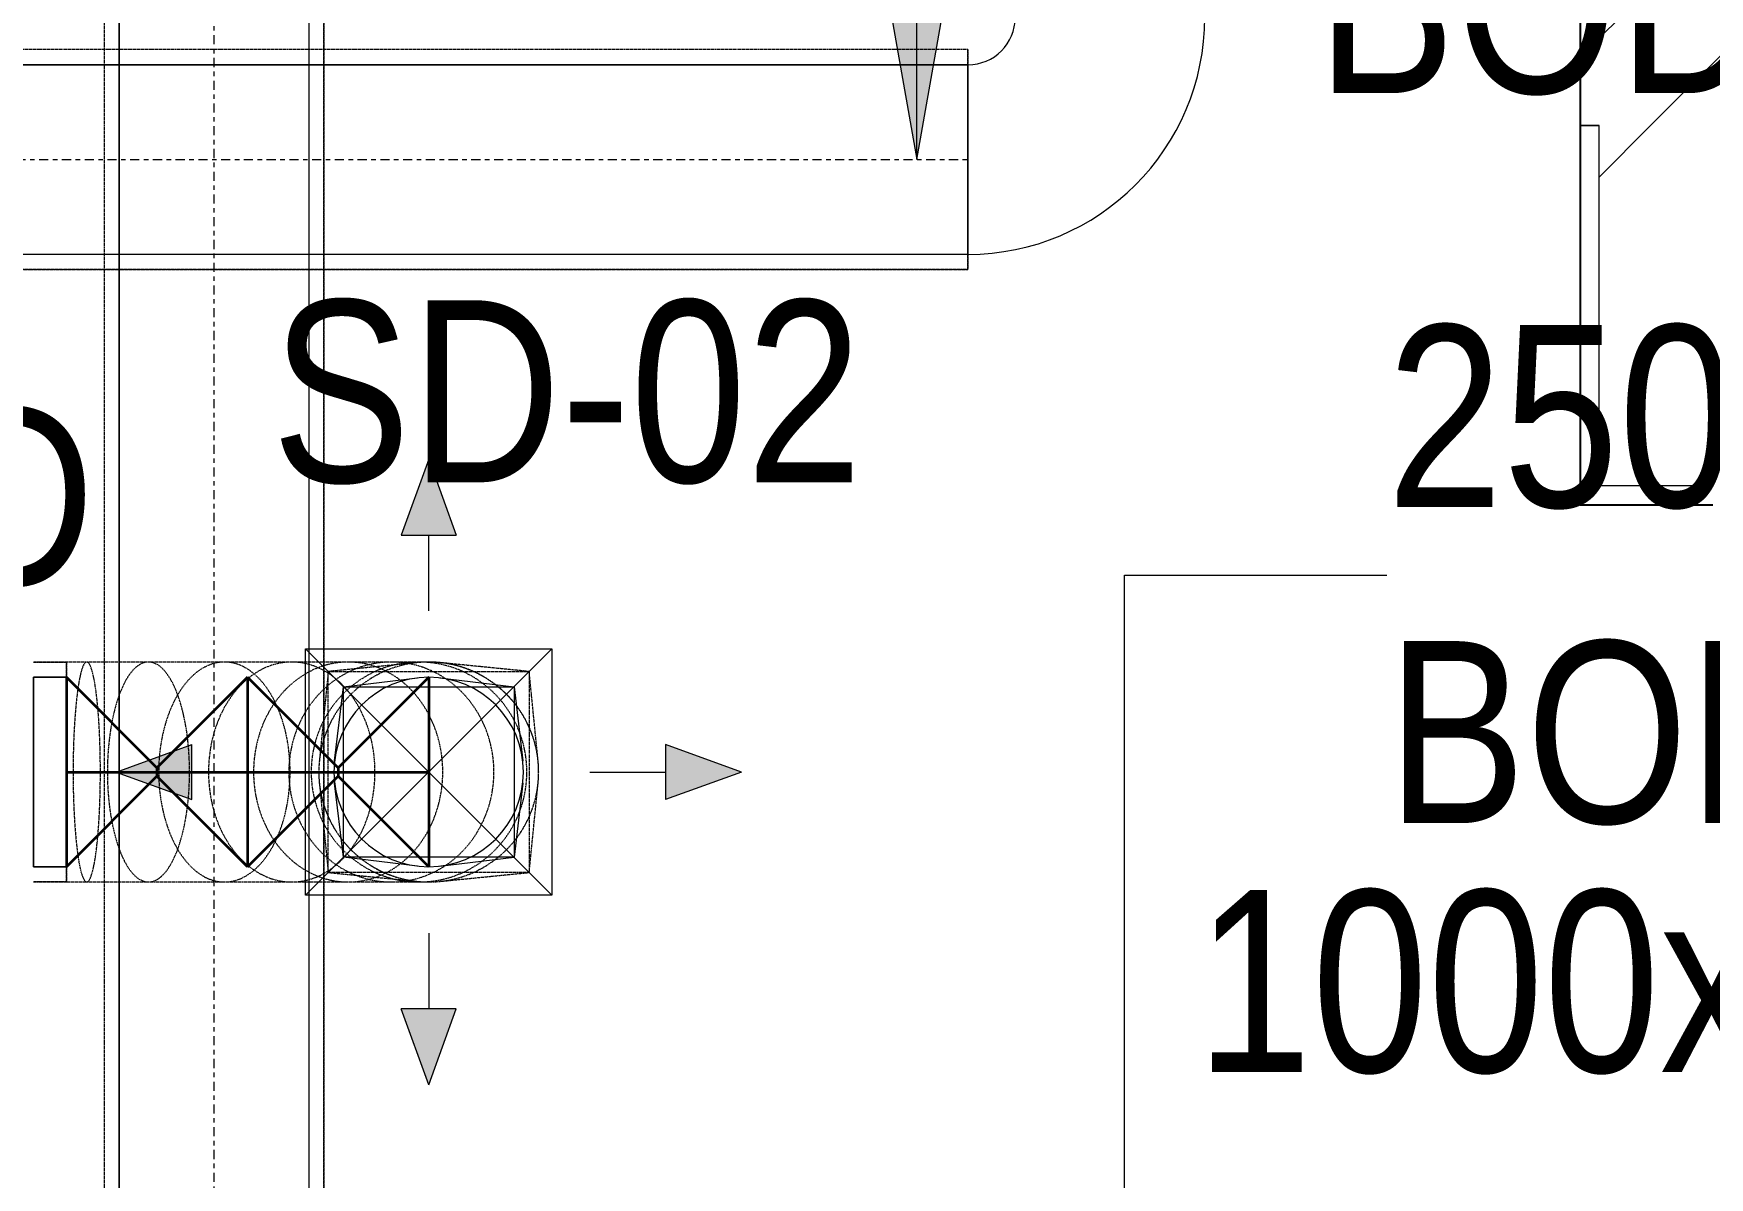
# Model space of a CAD drawing. Header units: inches. Extents: x -83664 to 20107, y -47222 to 19398.
# Drawn here: x -20437 to -18227, y -11577 to -10068 of the extents above; entities that cross this region are included whole.
import ezdxf

# ---------------------------------------------------------------- set-up
doc = ezdxf.new("R2010")
doc.units = ezdxf.units.IN
doc.header["$MEASUREMENT"] = 0
doc.linetypes.add('Center', pattern=[29.999999, 12, -6, 6, -6])
doc.linetypes.add('Hidden 0_50', pattern=[1.0584, 0.5292, -0.5292])
for name, color, linetype, lineweight in [('A-DETL-GENF', 7, 'Continuous', 9), ('A-WALL', 7, 'Continuous', 9), ('A-WALL-PATT', 7, 'Continuous', 25), ('G-ANNO-TEXT', 7, 'Continuous', 9), ('M-HVAC-CDFF', 7, 'Continuous', 9), ('M-HVAC-DUCT-CNTR', 7, 'Center', 9), ('M-HVAC-DUCT-IDEN', 7, 'Continuous', 18)]:
    doc.layers.add(name, color=color, linetype=linetype, lineweight=lineweight)
doc.layers.add('M-HVAC-DUCT', color=7, linetype='Continuous', lineweight=9, true_color=0xffe97f)
doc.layers.add('M-HVAC-DUCT-PATT', color=7, linetype='Continuous', lineweight=35, true_color=0x007f00)
doc.styles.add('Arial Narrow_21', font='ARIALN.TTF', dxfattribs={"height": 240})
pattern_1 = [(45, (0, 0), (-377.1708, 377.1708), []), (45, (0, 571.5), (-377.1708, 377.1708), [])]

# ---------------------------------------------------------------- blocks, each defined once
blk = doc.blocks.new('GCE-AT-Supply Air Rectangular Diffuser - 225x225-V55-FIRST FLOOR AC CONDITIONING LAYOUT - PART A')
at = {"layer": 'A-DETL-GENF', "true_color": 0xff7f00}
for points in [[(36.4, 312.5), (0, 412.5), (-36.4, 312.5)], [(-312.5, 36.4), (-412.5, 0), (-312.5, -36.4)], [(412.5, 0), (312.5, 36.4), (312.5, -36.4), (338.5, -26.9)], [(36.4, -312.5), (-36.4, -312.5), (0, -412.5)]]:
    blk.add_hatch(color=30, dxfattribs=at).paths.add_polyline_path(points)
at = {"layer": 'A-DETL-GENF', "color": 30, "true_color": 0xff7f00}
for p, q in [((0, 412.5), (-36.4, 312.5)), ((0, 412.5), (36.4, 312.5)), ((-36.4, 312.5), (36.4, 312.5)), ((0, 212.5), (0, 312.5)), ((-162.5, -162.5), (162.5, 162.5)), ((-162.5, 162.5), (162.5, -162.5)), ((-162.5, -162.5), (-162.5, 162.5)), ((-162.5, 162.5), (162.5, 162.5)), ((162.5, 162.5), (162.5, -162.5)), ((-412.5, 0), (-312.5, 36.4)), ((-312.5, -36.4), (-312.5, 36.4)), ((312.5, 36.4), (312.5, -36.4)), ((412.5, 0), (312.5, 36.4)), ((212.5, 0), (312.5, 0)), ((-412.5, 0), (-312.5, -36.4)), ((-212.5, 0), (-312.5, 0)), ((412.5, 0), (312.5, -36.4)), ((162.5, -162.5), (-162.5, -162.5)), ((0, -212.5), (0, -312.5)), ((36.4, -312.5), (-36.4, -312.5)), ((0, -412.5), (-36.4, -312.5)), ((0, -412.5), (36.4, -312.5))]:
    blk.add_line(p, q, dxfattribs=at)
blk = doc.blocks.new('M_Rec to Rnd Transition - Angle - 60 Degree-8295568-FIRST FLOOR AC CONDITIONING LAYOUT - PART A')
at = {"layer": 'M-HVAC-DUCT', "color": 30, "true_color": 0xff7f00}
for p, q in [((0, 125), (43.3, 125)), ((43.3, 125), (0, 125)), ((0, 125), (0, -125)), ((0, -125), (0, 125)), ((43.3, 0), (43.3, 125)), ((43.3, 0), (43.3, 125)), ((43.3, -125), (43.3, 0)), ((43.3, -125), (43.3, 0)), ((0, -125), (43.3, -125)), ((43.3, -125), (0, -125))]:
    blk.add_line(p, q, dxfattribs=at)
blk = doc.blocks.new('M_Rectangular to Round Transition - Angle - 45 Degree-8294803-FIRST FLOOR AC CONDITIONING LAYOUT - PART A')
at = {"layer": 'M-HVAC-DUCT', "color": 30, "true_color": 0xff7f00}
for p, q in [((141593.9, 58359.3), (141691.6, 58370.9)), ((141721.1, 58370.9), (141818.9, 58359.3)), ((141582.2, 58261.5), (141593.9, 58359.3)), ((141593.9, 58359.3), (141818.9, 58359.3)), ((141593.9, 58134.3), (141593.9, 58359.3)), ((141818.9, 58359.3), (141830.5, 58261.5)), ((141818.9, 58359.3), (141818.9, 58134.3)), ((141593.9, 58134.3), (141582.2, 58232)), ((141830.5, 58232), (141818.9, 58134.3)), ((141691.6, 58122.6), (141593.9, 58134.3)), ((141818.9, 58134.3), (141593.9, 58134.3)), ((141721.1, 58122.6), (141818.9, 58134.3))]:
    blk.add_line(p, q, dxfattribs=at)
for start, end in [(90, 180), (0, 90), (180, 270), (270, 0)]:
    blk.add_arc((141706.4, 58246.8), 125, start, end, dxfattribs=at)
blk = doc.blocks.new('M_Rec Elbow - Radius - 0_75W-7691717-FIRST FLOOR AC CONDITIONING LAYOUT - PART A')
at = {"layer": 'M-HVAC-DUCT', "color": 30, "true_color": 0xff7f00}
for p, q in [((-125, 187.5), (125, 187.5)), ((125, 187.5), (-125, 187.5)), ((-187.5, 125), (-187.5, -125)), ((-187.5, -125), (-187.5, 125))]:
    blk.add_line(p, q, dxfattribs=at)
for radius in [62.5, 62.5, 312.5, 312.5]:
    blk.add_arc((-187.5, 187.5), radius, 270, 0, dxfattribs=at)
blk = doc.blocks.new('TEMW-SMBZ-HO-BM-HVAC-00002_rvt-1-FIRST FLOOR AC CONDITIONING LAYOUT - PART A')
at = {"layer": 'M-HVAC-DUCT', "color": 6, "linetype": 'Hidden 0_50', "true_color": 0xff00ff}
for p, q in [((131112.4, 90584.2), (131112.4, 86429.8)), ((131112.4, 90584.2), (131112.4, 86429.8)), ((131402.4, 86429.8), (131402.4, 90584.2)), ((131402.4, 90584.2), (131402.4, 86429.8))]:
    blk.add_line(p, q, dxfattribs=at)
at = {"layer": 'M-HVAC-DUCT', "color": 6, "true_color": 0xff00ff}
for p, q in [((131132.4, 86429.8), (131132.4, 90584.2)), ((131132.4, 90584.2), (131132.4, 86429.8)), ((131382.4, 90584.2), (131382.4, 86429.8)), ((131382.4, 90584.2), (131382.4, 86429.8))]:
    blk.add_line(p, q, dxfattribs=at)
at = {"layer": 'M-HVAC-DUCT', "color": 30, "linetype": 'Hidden 0_50', "true_color": 0xff7f00}
for p, q in [((132251.8, 88282.8), (130426.8, 88282.8)), ((132251.8, 88282.8), (130426.8, 88282.8)), ((132251.8, 87992.8), (132251.8, 88282.8)), ((132251.8, 88282.8), (132251.8, 87992.8)), ((130426.8, 87992.8), (132251.8, 87992.8)), ((132251.8, 87992.8), (130426.8, 87992.8)), ((131019.3, 87475.2), (131062.6, 87475.2)), ((131062.6, 87475.2), (131019.3, 87475.2)), ((131089.5, 87475.2), (131062.6, 87475.2)), ((131062.6, 87475.2), (131062.6, 87185.2)), ((131062.6, 87475.2), (131062.6, 87185.2)), ((131062.6, 87330.2), (131062.6, 87475.2)), ((131062.6, 87330.2), (131062.6, 87475.2)), ((131170.9, 87475.2), (131089.5, 87475.2)), ((131271.1, 87475.2), (131170.9, 87475.2)), ((131359.9, 87475.2), (131271.1, 87475.2)), ((131434.4, 87475.2), (131359.9, 87475.2)), ((131408.1, 87462.7), (131396.3, 87344.6)), ((131526.2, 87474.5), (131408.1, 87462.7)), ((131408.1, 87197.7), (131408.1, 87462.7)), ((131408.1, 87462.7), (131673.1, 87462.7)), ((131491.3, 87475.2), (131434.4, 87475.2)), ((131527.8, 87475.2), (131491.3, 87475.2)), ((131540.6, 87475.2), (131527.8, 87475.2)), ((131673.1, 87462.7), (131555, 87474.5)), ((131684.9, 87344.6), (131673.1, 87462.7)), ((131673.1, 87462.7), (131673.1, 87197.7)), ((131062.6, 87185.2), (131062.6, 87330.2)), ((131062.6, 87185.2), (131062.6, 87330.2)), ((131396.3, 87315.8), (131408.1, 87197.7)), ((131673.1, 87197.7), (131684.9, 87315.8)), ((131408.1, 87197.7), (131526.2, 87185.9)), ((131673.1, 87197.7), (131408.1, 87197.7)), ((131555, 87185.9), (131673.1, 87197.7)), ((131019.3, 87185.2), (131062.6, 87185.2)), ((131062.6, 87185.2), (131019.3, 87185.2)), ((131062.6, 87185.2), (131089.5, 87185.2)), ((131089.5, 87185.2), (131170.9, 87185.2)), ((131170.9, 87185.2), (131271.1, 87185.2)), ((131271.1, 87185.2), (131359.9, 87185.2)), ((131359.9, 87185.2), (131434.4, 87185.2)), ((131434.4, 87185.2), (131491.3, 87185.2)), ((131491.3, 87185.2), (131527.8, 87185.2)), ((131527.8, 87185.2), (131540.6, 87185.2))]:
    blk.add_line(p, q, dxfattribs=at)
at = {"layer": 'M-HVAC-DUCT', "color": 30, "true_color": 0xff7f00}
for p, q in [((130426.8, 88262.8), (132251.8, 88262.8)), ((132251.8, 88262.8), (130426.8, 88262.8)), ((132251.8, 88262.8), (132251.8, 88012.8)), ((132251.8, 88012.8), (132251.8, 88262.8)), ((132251.8, 88012.8), (130426.8, 88012.8)), ((132251.8, 88012.8), (130426.8, 88012.8))]:
    blk.add_line(p, q, dxfattribs=at)
at = {"layer": 'M-HVAC-DUCT', "color": 30, "linetype": 'Hidden 0_50', "true_color": 0xff7f00}
for start, end in [(90, 270), (90, 180), (270, 90), (0, 90), (180, 270), (270, 0)]:
    blk.add_arc((131540.6, 87330.2), 145, start, end, dxfattribs=at)
for points in [[(131089.5, 87475.2), (131087.9, 87475.2), (131084.8, 87471.9), (131080.4, 87457.2), (131076.7, 87433.9), (131073.8, 87403.5), (131071.9, 87368.1), (131071.3, 87330.2), (131071.9, 87292.2), (131073.8, 87256.9), (131076.7, 87226.5), (131080.4, 87203.2), (131084.8, 87188.5), (131087.9, 87185.2), (131089.5, 87185.2)], [(131089.5, 87185.2), (131091.1, 87185.2), (131094.2, 87188.5), (131098.6, 87203.2), (131102.4, 87226.5), (131105.3, 87256.9), (131107.1, 87292.2), (131107.7, 87330.2), (131107.1, 87368.1), (131105.3, 87403.5), (131102.4, 87433.9), (131098.6, 87457.2), (131094.2, 87471.9), (131091.1, 87475.2), (131089.5, 87475.2)], [(131170.9, 87475.2), (131166.2, 87475.2), (131156.8, 87471.9), (131143.5, 87457.2), (131132.2, 87433.9), (131123.5, 87403.5), (131118, 87368.1), (131116.1, 87330.2), (131118, 87292.2), (131123.5, 87256.9), (131132.2, 87226.5), (131143.5, 87203.2), (131156.8, 87188.5), (131166.2, 87185.2), (131170.9, 87185.2)], [(131170.9, 87185.2), (131175.7, 87185.2), (131185.1, 87188.5), (131198.3, 87203.2), (131209.7, 87226.5), (131218.4, 87256.9), (131223.9, 87292.2), (131225.7, 87330.2), (131223.9, 87368.1), (131218.4, 87403.5), (131209.7, 87433.9), (131198.3, 87457.2), (131185.1, 87471.9), (131175.7, 87475.2), (131170.9, 87475.2)], [(131271.1, 87475.2), (131263.5, 87475.2), (131248.4, 87471.9), (131227.3, 87457.2), (131209.1, 87433.9), (131195.2, 87403.5), (131186.4, 87368.1), (131183.4, 87330.2), (131186.4, 87292.2), (131195.2, 87256.9), (131209.1, 87226.5), (131227.3, 87203.2), (131248.4, 87188.5), (131263.5, 87185.2), (131271.1, 87185.2)], [(131359.9, 87475.2), (131350.3, 87475.2), (131331.2, 87471.9), (131304.4, 87457.2), (131281.4, 87433.9), (131263.7, 87403.5), (131252.6, 87368.1), (131248.9, 87330.2), (131252.6, 87292.2), (131263.7, 87256.9), (131281.4, 87226.5), (131304.4, 87203.2), (131331.2, 87188.5), (131350.3, 87185.2), (131359.9, 87185.2)], [(131271.1, 87185.2), (131278.7, 87185.2), (131293.8, 87188.5), (131314.9, 87203.2), (131333.1, 87226.5), (131347, 87256.9), (131355.8, 87292.2), (131358.7, 87330.2), (131355.8, 87368.1), (131347, 87403.5), (131333.1, 87433.9), (131314.9, 87457.2), (131293.8, 87471.9), (131278.7, 87475.2), (131271.1, 87475.2)], [(131434.4, 87475.2), (131423.4, 87475.2), (131401.7, 87471.9), (131371.2, 87457.2), (131345.1, 87433.9), (131325, 87403.5), (131312.4, 87368.1), (131308.1, 87330.2), (131312.4, 87292.2), (131325, 87256.9), (131345.1, 87226.5), (131371.2, 87203.2), (131401.7, 87188.5), (131423.4, 87185.2), (131434.4, 87185.2)], [(131491.3, 87475.2), (131479.5, 87475.2), (131455.9, 87471.9), (131422.9, 87457.2), (131394.5, 87433.9), (131372.8, 87403.5), (131359.1, 87368.1), (131354.5, 87330.2), (131359.1, 87292.2), (131372.8, 87256.9), (131394.5, 87226.5), (131422.9, 87203.2), (131455.9, 87188.5), (131479.5, 87185.2), (131491.3, 87185.2)], [(131359.9, 87185.2), (131369.5, 87185.2), (131388.6, 87188.5), (131415.4, 87203.2), (131438.4, 87226.5), (131456.1, 87256.9), (131467.2, 87292.2), (131471, 87330.2), (131467.2, 87368.1), (131456.1, 87403.5), (131438.4, 87433.9), (131415.4, 87457.2), (131388.6, 87471.9), (131369.5, 87475.2), (131359.9, 87475.2)], [(131527.8, 87475.2), (131515.3, 87475.2), (131490.5, 87471.9), (131455.8, 87457.2), (131426, 87433.9), (131403.1, 87403.5), (131388.8, 87368.1), (131383.9, 87330.2), (131388.8, 87292.2), (131403.1, 87256.9), (131426, 87226.5), (131455.8, 87203.2), (131490.5, 87188.5), (131515.3, 87185.2), (131527.8, 87185.2)], [(131540.6, 87475.2), (131527.9, 87475.2), (131502.6, 87471.9), (131467.3, 87457.2), (131436.9, 87433.9), (131413.6, 87403.5), (131398.9, 87368.1), (131393.9, 87330.2), (131398.9, 87292.2), (131413.6, 87256.9), (131436.9, 87226.5), (131467.3, 87203.2), (131502.6, 87188.5), (131527.9, 87185.2), (131540.6, 87185.2)], [(131434.4, 87185.2), (131445.3, 87185.2), (131467, 87188.5), (131497.5, 87203.2), (131523.7, 87226.5), (131543.7, 87256.9), (131556.3, 87292.2), (131560.6, 87330.2), (131556.3, 87368.1), (131543.7, 87403.5), (131523.7, 87433.9), (131497.5, 87457.2), (131467, 87471.9), (131445.3, 87475.2), (131434.4, 87475.2)], [(131491.3, 87185.2), (131503.1, 87185.2), (131526.8, 87188.5), (131559.8, 87203.2), (131588.1, 87226.5), (131609.9, 87256.9), (131623.5, 87292.2), (131628.2, 87330.2), (131623.5, 87368.1), (131609.9, 87403.5), (131588.1, 87433.9), (131559.8, 87457.2), (131526.8, 87471.9), (131503.1, 87475.2), (131491.3, 87475.2)], [(131527.8, 87185.2), (131540.2, 87185.2), (131565, 87188.5), (131599.7, 87203.2), (131629.5, 87226.5), (131652.4, 87256.9), (131666.8, 87292.2), (131671.7, 87330.2), (131666.8, 87368.1), (131652.4, 87403.5), (131629.5, 87433.9), (131599.7, 87457.2), (131565, 87471.9), (131540.2, 87475.2), (131527.8, 87475.2)], [(131540.6, 87185.2), (131553.3, 87185.2), (131578.6, 87188.5), (131613.9, 87203.2), (131644.3, 87226.5), (131667.6, 87256.9), (131682.3, 87292.2), (131687.3, 87330.2), (131682.3, 87368.1), (131667.6, 87403.5), (131644.3, 87433.9), (131613.9, 87457.2), (131578.6, 87471.9), (131553.3, 87475.2), (131540.6, 87475.2)]]:
    blk.add_open_spline(points, degree=3, dxfattribs=at)
at = {"layer": 'M-HVAC-DUCT-CNTR', "color": 6, "true_color": 0xff00ff}
blk.add_line((131257.4, 86429.8), (131257.4, 90584.2), dxfattribs=at)
at = {"layer": 'M-HVAC-DUCT-CNTR', "color": 30, "true_color": 0xff7f00}
blk.add_line((130426.8, 88137.8), (132251.8, 88137.8), dxfattribs=at)
at = {"layer": 'M-HVAC-DUCT-CNTR', "color": 30, "linetype": 'Continuous', "lineweight": 35, "true_color": 0xff7f00}
blk.add_open_spline([(131062.6, 87330.2), (131322.7, 87330.2), (131540.6, 87330.2), (131540.6, 87330.2)], degree=3, dxfattribs=at)
at = {"layer": 'M-HVAC-DUCT-PATT', "color": 30, "true_color": 0xff7f00}
for p, q in [((131062.6, 87455.2), (131182.1, 87335.7)), ((131062.6, 87455.2), (131062.6, 87205.2)), ((131062.6, 87455.2), (131062.6, 87205.2)), ((131301.6, 87455.2), (131182.1, 87335.7)), ((131301.6, 87455.2), (131421.1, 87335.7)), ((131301.6, 87455.2), (131301.6, 87205.2)), ((131301.6, 87455.2), (131301.6, 87205.2)), ((131540.6, 87455.2), (131421.1, 87335.7)), ((131540.6, 87455.2), (131540.6, 87205.2)), ((131062.6, 87205.2), (131182.1, 87324.7)), ((131182.1, 87335.7), (131182.1, 87324.7)), ((131301.6, 87205.2), (131182.1, 87324.7)), ((131301.6, 87205.2), (131421.1, 87324.7)), ((131421.1, 87335.7), (131421.1, 87324.7)), ((131540.6, 87205.2), (131421.1, 87324.7))]:
    blk.add_line(p, q, dxfattribs=at)
at = {"layer": 'M-HVAC-CDFF', "color": 6, "linetype": 'Hidden 0_50', "lineweight": 9, "true_color": 0xff00ff}
blk.add_blockref('GCE-AT-Supply Air Rectangular Diffuser - 225x225-V55-FIRST FLOOR AC CONDITIONING LAYOUT - PART A', (131540.6, 87330.2), dxfattribs=at)
at = {"layer": 'M-HVAC-DUCT', "color": 6, "linetype": 'Hidden 0_50', "lineweight": 9, "true_color": 0xff00ff}
for name, p in [('M_Rec Elbow - Radius - 0_75W-7691717-FIRST FLOOR AC CONDITIONING LAYOUT - PART A', (132439.3, 88137.8)), ('M_Rec to Rnd Transition - Angle - 60 Degree-8295568-FIRST FLOOR AC CONDITIONING LAYOUT - PART A', (131019.3, 87330.2)), ('M_Rectangular to Round Transition - Angle - 45 Degree-8294803-FIRST FLOOR AC CONDITIONING LAYOUT - PART A', (-10165.8, 29083.4))]:
    blk.add_blockref(name, p, dxfattribs=at)
blk = doc.blocks.new('TEMW-SMBZ-HO-BM-HVAC-00002_rvt-2-FIRST FLOOR AC CONDITIONING LAYOUT - PART A')
at = {"layer": 'M-HVAC-DUCT', "color": 6, "linetype": 'Hidden 0_50', "true_color": 0xff00ff}
for p, q in [((131112.4, 90584.2), (131112.4, 86429.8)), ((131112.4, 90584.2), (131112.4, 86429.8)), ((131402.4, 86429.8), (131402.4, 90584.2)), ((131402.4, 90584.2), (131402.4, 86429.8))]:
    blk.add_line(p, q, dxfattribs=at)
at = {"layer": 'M-HVAC-DUCT', "color": 6, "true_color": 0xff00ff}
for p, q in [((131132.4, 86429.8), (131132.4, 90584.2)), ((131132.4, 90584.2), (131132.4, 86429.8)), ((131382.4, 90584.2), (131382.4, 86429.8)), ((131382.4, 90584.2), (131382.4, 86429.8))]:
    blk.add_line(p, q, dxfattribs=at)
at = {"layer": 'M-HVAC-DUCT', "color": 30, "linetype": 'Hidden 0_50', "true_color": 0xff7f00}
for p, q in [((132251.8, 88282.8), (130426.8, 88282.8)), ((132251.8, 88282.8), (130426.8, 88282.8)), ((132251.8, 87992.8), (132251.8, 88282.8)), ((132251.8, 88282.8), (132251.8, 87992.8)), ((130426.8, 87992.8), (132251.8, 87992.8)), ((132251.8, 87992.8), (130426.8, 87992.8)), ((131019.3, 87475.2), (131062.6, 87475.2)), ((131062.6, 87475.2), (131019.3, 87475.2)), ((131089.5, 87475.2), (131062.6, 87475.2)), ((131062.6, 87475.2), (131062.6, 87185.2)), ((131062.6, 87475.2), (131062.6, 87185.2)), ((131062.6, 87330.2), (131062.6, 87475.2)), ((131062.6, 87330.2), (131062.6, 87475.2)), ((131170.9, 87475.2), (131089.5, 87475.2)), ((131271.1, 87475.2), (131170.9, 87475.2)), ((131359.9, 87475.2), (131271.1, 87475.2)), ((131434.4, 87475.2), (131359.9, 87475.2)), ((131408.1, 87462.7), (131396.3, 87344.6)), ((131526.2, 87474.5), (131408.1, 87462.7)), ((131408.1, 87197.7), (131408.1, 87462.7)), ((131408.1, 87462.7), (131673.1, 87462.7)), ((131491.3, 87475.2), (131434.4, 87475.2)), ((131527.8, 87475.2), (131491.3, 87475.2)), ((131540.6, 87475.2), (131527.8, 87475.2)), ((131673.1, 87462.7), (131555, 87474.5)), ((131684.9, 87344.6), (131673.1, 87462.7)), ((131673.1, 87462.7), (131673.1, 87197.7)), ((131062.6, 87185.2), (131062.6, 87330.2)), ((131062.6, 87185.2), (131062.6, 87330.2)), ((131396.3, 87315.8), (131408.1, 87197.7)), ((131673.1, 87197.7), (131684.9, 87315.8)), ((131408.1, 87197.7), (131526.2, 87185.9)), ((131673.1, 87197.7), (131408.1, 87197.7)), ((131555, 87185.9), (131673.1, 87197.7)), ((131019.3, 87185.2), (131062.6, 87185.2)), ((131062.6, 87185.2), (131019.3, 87185.2)), ((131062.6, 87185.2), (131089.5, 87185.2)), ((131089.5, 87185.2), (131170.9, 87185.2)), ((131170.9, 87185.2), (131271.1, 87185.2)), ((131271.1, 87185.2), (131359.9, 87185.2)), ((131359.9, 87185.2), (131434.4, 87185.2)), ((131434.4, 87185.2), (131491.3, 87185.2)), ((131491.3, 87185.2), (131527.8, 87185.2)), ((131527.8, 87185.2), (131540.6, 87185.2))]:
    blk.add_line(p, q, dxfattribs=at)
at = {"layer": 'M-HVAC-DUCT', "color": 30, "true_color": 0xff7f00}
for p, q in [((130426.8, 88262.8), (132251.8, 88262.8)), ((132251.8, 88262.8), (130426.8, 88262.8)), ((132251.8, 88262.8), (132251.8, 88012.8)), ((132251.8, 88012.8), (132251.8, 88262.8)), ((132251.8, 88012.8), (130426.8, 88012.8)), ((132251.8, 88012.8), (130426.8, 88012.8))]:
    blk.add_line(p, q, dxfattribs=at)
at = {"layer": 'M-HVAC-DUCT', "color": 30, "linetype": 'Hidden 0_50', "true_color": 0xff7f00}
for start, end in [(90, 270), (90, 180), (270, 90), (0, 90), (180, 270), (270, 0)]:
    blk.add_arc((131540.6, 87330.2), 145, start, end, dxfattribs=at)
for points in [[(131089.5, 87475.2), (131087.9, 87475.2), (131084.8, 87471.9), (131080.4, 87457.2), (131076.7, 87433.9), (131073.8, 87403.5), (131071.9, 87368.1), (131071.3, 87330.2), (131071.9, 87292.2), (131073.8, 87256.9), (131076.7, 87226.5), (131080.4, 87203.2), (131084.8, 87188.5), (131087.9, 87185.2), (131089.5, 87185.2)], [(131089.5, 87185.2), (131091.1, 87185.2), (131094.2, 87188.5), (131098.6, 87203.2), (131102.4, 87226.5), (131105.3, 87256.9), (131107.1, 87292.2), (131107.7, 87330.2), (131107.1, 87368.1), (131105.3, 87403.5), (131102.4, 87433.9), (131098.6, 87457.2), (131094.2, 87471.9), (131091.1, 87475.2), (131089.5, 87475.2)], [(131170.9, 87475.2), (131166.2, 87475.2), (131156.8, 87471.9), (131143.5, 87457.2), (131132.2, 87433.9), (131123.5, 87403.5), (131118, 87368.1), (131116.1, 87330.2), (131118, 87292.2), (131123.5, 87256.9), (131132.2, 87226.5), (131143.5, 87203.2), (131156.8, 87188.5), (131166.2, 87185.2), (131170.9, 87185.2)], [(131170.9, 87185.2), (131175.7, 87185.2), (131185.1, 87188.5), (131198.3, 87203.2), (131209.7, 87226.5), (131218.4, 87256.9), (131223.9, 87292.2), (131225.7, 87330.2), (131223.9, 87368.1), (131218.4, 87403.5), (131209.7, 87433.9), (131198.3, 87457.2), (131185.1, 87471.9), (131175.7, 87475.2), (131170.9, 87475.2)], [(131271.1, 87475.2), (131263.5, 87475.2), (131248.4, 87471.9), (131227.3, 87457.2), (131209.1, 87433.9), (131195.2, 87403.5), (131186.4, 87368.1), (131183.4, 87330.2), (131186.4, 87292.2), (131195.2, 87256.9), (131209.1, 87226.5), (131227.3, 87203.2), (131248.4, 87188.5), (131263.5, 87185.2), (131271.1, 87185.2)], [(131359.9, 87475.2), (131350.3, 87475.2), (131331.2, 87471.9), (131304.4, 87457.2), (131281.4, 87433.9), (131263.7, 87403.5), (131252.6, 87368.1), (131248.9, 87330.2), (131252.6, 87292.2), (131263.7, 87256.9), (131281.4, 87226.5), (131304.4, 87203.2), (131331.2, 87188.5), (131350.3, 87185.2), (131359.9, 87185.2)], [(131271.1, 87185.2), (131278.7, 87185.2), (131293.8, 87188.5), (131314.9, 87203.2), (131333.1, 87226.5), (131347, 87256.9), (131355.8, 87292.2), (131358.7, 87330.2), (131355.8, 87368.1), (131347, 87403.5), (131333.1, 87433.9), (131314.9, 87457.2), (131293.8, 87471.9), (131278.7, 87475.2), (131271.1, 87475.2)], [(131434.4, 87475.2), (131423.4, 87475.2), (131401.7, 87471.9), (131371.2, 87457.2), (131345.1, 87433.9), (131325, 87403.5), (131312.4, 87368.1), (131308.1, 87330.2), (131312.4, 87292.2), (131325, 87256.9), (131345.1, 87226.5), (131371.2, 87203.2), (131401.7, 87188.5), (131423.4, 87185.2), (131434.4, 87185.2)], [(131491.3, 87475.2), (131479.5, 87475.2), (131455.9, 87471.9), (131422.9, 87457.2), (131394.5, 87433.9), (131372.8, 87403.5), (131359.1, 87368.1), (131354.5, 87330.2), (131359.1, 87292.2), (131372.8, 87256.9), (131394.5, 87226.5), (131422.9, 87203.2), (131455.9, 87188.5), (131479.5, 87185.2), (131491.3, 87185.2)], [(131359.9, 87185.2), (131369.5, 87185.2), (131388.6, 87188.5), (131415.4, 87203.2), (131438.4, 87226.5), (131456.1, 87256.9), (131467.2, 87292.2), (131471, 87330.2), (131467.2, 87368.1), (131456.1, 87403.5), (131438.4, 87433.9), (131415.4, 87457.2), (131388.6, 87471.9), (131369.5, 87475.2), (131359.9, 87475.2)], [(131527.8, 87475.2), (131515.3, 87475.2), (131490.5, 87471.9), (131455.8, 87457.2), (131426, 87433.9), (131403.1, 87403.5), (131388.8, 87368.1), (131383.9, 87330.2), (131388.8, 87292.2), (131403.1, 87256.9), (131426, 87226.5), (131455.8, 87203.2), (131490.5, 87188.5), (131515.3, 87185.2), (131527.8, 87185.2)], [(131540.6, 87475.2), (131527.9, 87475.2), (131502.6, 87471.9), (131467.3, 87457.2), (131436.9, 87433.9), (131413.6, 87403.5), (131398.9, 87368.1), (131393.9, 87330.2), (131398.9, 87292.2), (131413.6, 87256.9), (131436.9, 87226.5), (131467.3, 87203.2), (131502.6, 87188.5), (131527.9, 87185.2), (131540.6, 87185.2)], [(131434.4, 87185.2), (131445.3, 87185.2), (131467, 87188.5), (131497.5, 87203.2), (131523.7, 87226.5), (131543.7, 87256.9), (131556.3, 87292.2), (131560.6, 87330.2), (131556.3, 87368.1), (131543.7, 87403.5), (131523.7, 87433.9), (131497.5, 87457.2), (131467, 87471.9), (131445.3, 87475.2), (131434.4, 87475.2)], [(131491.3, 87185.2), (131503.1, 87185.2), (131526.8, 87188.5), (131559.8, 87203.2), (131588.1, 87226.5), (131609.9, 87256.9), (131623.5, 87292.2), (131628.2, 87330.2), (131623.5, 87368.1), (131609.9, 87403.5), (131588.1, 87433.9), (131559.8, 87457.2), (131526.8, 87471.9), (131503.1, 87475.2), (131491.3, 87475.2)], [(131527.8, 87185.2), (131540.2, 87185.2), (131565, 87188.5), (131599.7, 87203.2), (131629.5, 87226.5), (131652.4, 87256.9), (131666.8, 87292.2), (131671.7, 87330.2), (131666.8, 87368.1), (131652.4, 87403.5), (131629.5, 87433.9), (131599.7, 87457.2), (131565, 87471.9), (131540.2, 87475.2), (131527.8, 87475.2)], [(131540.6, 87185.2), (131553.3, 87185.2), (131578.6, 87188.5), (131613.9, 87203.2), (131644.3, 87226.5), (131667.6, 87256.9), (131682.3, 87292.2), (131687.3, 87330.2), (131682.3, 87368.1), (131667.6, 87403.5), (131644.3, 87433.9), (131613.9, 87457.2), (131578.6, 87471.9), (131553.3, 87475.2), (131540.6, 87475.2)]]:
    blk.add_open_spline(points, degree=3, dxfattribs=at)
at = {"layer": 'M-HVAC-DUCT-CNTR', "color": 6, "true_color": 0xff00ff}
blk.add_line((131257.4, 86429.8), (131257.4, 90584.2), dxfattribs=at)
at = {"layer": 'M-HVAC-DUCT-CNTR', "color": 30, "true_color": 0xff7f00}
blk.add_line((130426.8, 88137.8), (132251.8, 88137.8), dxfattribs=at)
at = {"layer": 'M-HVAC-DUCT-CNTR', "color": 30, "linetype": 'Continuous', "lineweight": 35, "true_color": 0xff7f00}
blk.add_open_spline([(131062.6, 87330.2), (131322.7, 87330.2), (131540.6, 87330.2), (131540.6, 87330.2)], degree=3, dxfattribs=at)
at = {"layer": 'M-HVAC-DUCT-PATT', "color": 30, "true_color": 0xff7f00}
for p, q in [((131062.6, 87455.2), (131182.1, 87335.7)), ((131062.6, 87455.2), (131062.6, 87205.2)), ((131062.6, 87455.2), (131062.6, 87205.2)), ((131301.6, 87455.2), (131182.1, 87335.7)), ((131301.6, 87455.2), (131421.1, 87335.7)), ((131301.6, 87455.2), (131301.6, 87205.2)), ((131301.6, 87455.2), (131301.6, 87205.2)), ((131540.6, 87455.2), (131421.1, 87335.7)), ((131540.6, 87455.2), (131540.6, 87205.2)), ((131062.6, 87205.2), (131182.1, 87324.7)), ((131182.1, 87335.7), (131182.1, 87324.7)), ((131301.6, 87205.2), (131182.1, 87324.7)), ((131301.6, 87205.2), (131421.1, 87324.7)), ((131421.1, 87335.7), (131421.1, 87324.7)), ((131540.6, 87205.2), (131421.1, 87324.7))]:
    blk.add_line(p, q, dxfattribs=at)
at = {"layer": 'M-HVAC-CDFF', "color": 6, "linetype": 'Hidden 0_50', "lineweight": 9, "true_color": 0xff00ff}
blk.add_blockref('GCE-AT-Supply Air Rectangular Diffuser - 225x225-V55-FIRST FLOOR AC CONDITIONING LAYOUT - PART A', (131540.6, 87330.2), dxfattribs=at)
at = {"layer": 'M-HVAC-DUCT', "color": 6, "linetype": 'Hidden 0_50', "lineweight": 9, "true_color": 0xff00ff}
for name, p in [('M_Rec Elbow - Radius - 0_75W-7691717-FIRST FLOOR AC CONDITIONING LAYOUT - PART A', (132439.3, 88137.8)), ('M_Rec to Rnd Transition - Angle - 60 Degree-8295568-FIRST FLOOR AC CONDITIONING LAYOUT - PART A', (131019.3, 87330.2)), ('M_Rectangular to Round Transition - Angle - 45 Degree-8294803-FIRST FLOOR AC CONDITIONING LAYOUT - PART A', (-10165.8, 29083.4))]:
    blk.add_blockref(name, p, dxfattribs=at)
blk = doc.blocks.new('SMBZ_Hospital Arch Model_2026_01_29_rvt-1-FIRST FLOOR AC CONDITIONING LAYOUT - PART A')
at = {"layer": 'A-WALL-PATT', "lineweight": 9, "true_color": 0xbbbbbb}
h = blk.add_hatch(dxfattribs=at)
h.set_pattern_fill('FP_12', color=9, style=0, pattern_type=2)
h.set_pattern_definition(pattern_1)
h.paths.add_polyline_path([(133234.4, 88182.7), (133909.4, 88182.7), (133909.4, 89032.7), (133059.4, 89032.7), (133059.4, 88182.7), (133084.4, 88182.7)])
h = blk.add_hatch(dxfattribs=at)
h.set_pattern_fill('FP_12', color=9, style=0, pattern_type=2)
h.set_pattern_definition(pattern_1)
h.paths.add_polyline_path([(133234.4, 87707.7), (133234.4, 88182.7), (133084.4, 88182.7), (133084.4, 87707.7)])
h = blk.add_hatch(dxfattribs=at)
h.set_pattern_fill('FP_13', color=9, style=0, pattern_type=2)
h.set_pattern_definition([(0, (0, 0), (1219.2, 304.8), [50.292, -864.108, 50.292, -864.108, -4876.8]), (0, (0, 0), (1219.2, 304.8), [-1828.8, 50.292, -1778.508, 50.292, -864.108, -2133.6]), (0, (0, 0), (1219.2, 304.8), [-4572, 50.292, -559.308, 50.292, -1473.708]), (120, (457.2, 152.4), (-873.56454, 903.4582), [50.292, -864.108, 50.292, -864.108, -4876.8]), (120, (457.2, 152.4), (-873.56454, 903.4582), [-1828.8, 50.292, -1778.508, 50.292, -864.108, -2133.6]), (120, (457.2, 152.4), (-873.56454, 903.4582), [-4572, 50.292, -559.308, 50.292, -1473.708]), (240, (609.6, 762), (-345.63546, -1208.2582), [50.292, -864.108, 50.292, -864.108, -4876.8]), (240, (609.6, 762), (-345.63546, -1208.2582), [-1828.8, 50.292, -1778.508, 50.292, -864.108, -2133.6]), (240, (609.6, 762), (-345.63546, -1208.2582), [-4572, 50.292, -559.308, 50.292, -1473.708])])
h.paths.add_polyline_path([(133084.4, 87682.7), (133909.4, 87682.7), (133909.4, 87707.7), (133084.4, 87707.7)])
at = {"layer": 'A-WALL', "color": 9, "lineweight": 25, "true_color": 0xbbbbbb}
for p, q in [((133059.4, 89032.7), (133059.4, 88182.7)), ((133059.4, 88182.7), (133059.4, 87682.7)), ((133059.4, 87682.7), (133084.4, 87682.7)), ((133084.4, 87682.7), (133234.4, 87682.7))]:
    blk.add_line(p, q, dxfattribs=at)
at = {"layer": 'A-WALL', "color": 9, "true_color": 0xbbbbbb}
for p, q in [((133059.4, 88182.7), (133059.4, 89032.7)), ((133059.4, 88182.7), (133084.4, 88182.7)), ((133084.4, 88182.7), (133059.4, 88182.7)), ((133059.4, 88182.7), (133059.4, 87682.7)), ((133084.4, 87707.7), (133084.4, 88182.7)), ((133234.4, 87707.7), (133084.4, 87707.7)), ((133234.4, 87682.7), (133059.4, 87682.7))]:
    blk.add_line(p, q, dxfattribs=at)

msp = doc.modelspace()

# ---------------------------------------------------------------- hatches: boundary and pattern name
at = {"layer": 'M-HVAC-DUCT-IDEN', "lineweight": 9}
msp.add_hatch(color=256, dxfattribs=at).paths.add_polyline_path([(-19272.1, -10234.4), (-19232.5, -10009.4), (-19311.8, -10009.4)])

# ---------------------------------------------------------------- linework, layer by layer
for p, q in [((-19272.1, -10234.4), (-19272.1, -9819.6)), ((-19311.8, -10009.4), (-19272.1, -10234.4)), ((-19272.1, -10234.4), (-19232.5, -10009.4)), ((-18998.1, -10782.3), (-18652.1, -10782.3)), ((-18998.1, -12033.6), (-18998.1, -10782.3))]:
    msp.add_line(p, q, dxfattribs=at)

# ---------------------------------------------------------------- block references
at = {"lineweight": 5}
for name in ['SMBZ_Hospital Arch Model_2026_01_29_rvt-1-FIRST FLOOR AC CONDITIONING LAYOUT - PART A', 'TEMW-SMBZ-HO-BM-HVAC-00002_rvt-1-FIRST FLOOR AC CONDITIONING LAYOUT - PART A', 'TEMW-SMBZ-HO-BM-HVAC-00002_rvt-2-FIRST FLOOR AC CONDITIONING LAYOUT - PART A']:
    msp.add_blockref(name, (-151456.7, -98372.2), dxfattribs=at)

# ---------------------------------------------------------------- texts
at = {"layer": 'G-ANNO-TEXT', "char_height": 240, "attachment_point": 1, "style": 'Arial Narrow_21'}
for s, insert, width in [('SD-02', (-20123.4, -10419.9), 986.076), ('VCD', (-20936.7, -10558.3), 733.544)]:
    msp.add_mtext(s, dxfattribs=dict(at, insert=insert, width=width))
at = {"layer": 'M-HVAC-DUCT-IDEN', "lineweight": 9, "char_height": 240, "attachment_point": 1, "style": 'Arial Narrow_21'}
for s, insert, width in [('BOD : 3230', (-18745, -9906.8), 1803.797), ('250x200 RAD', (-18652.1, -10452.7), 2152.531), ('BOD : 3400', (-18652.1, -10869.4), 1803.797), ('1000x300 RAD', (-18904, -11197.8), 2344.936)]:
    msp.add_mtext(s, dxfattribs=dict(at, insert=insert, width=width))

doc.saveas('drawing.dxf')
